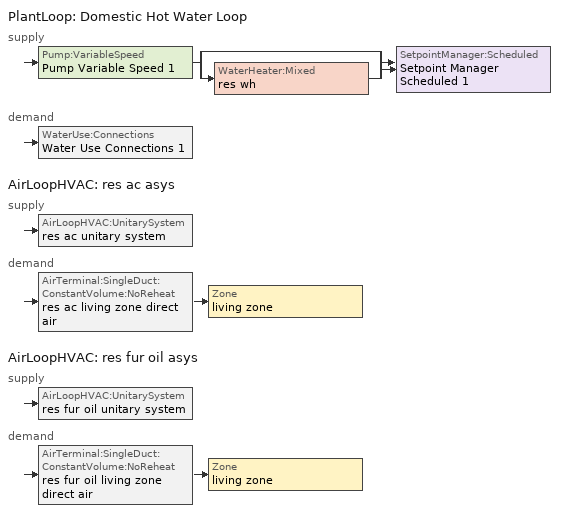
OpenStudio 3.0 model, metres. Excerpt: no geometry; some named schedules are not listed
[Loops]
PlantLoop 'Domestic Hot Water Loop'
 supply: Pump:VariableSpeed 'Pump Variable Speed 1' > split
  | bypass
  | WaterHeater:Mixed 'res wh'
  join > SetpointManager:Scheduled 'Setpoint Manager Scheduled 1'
 demand: WaterUse:Connections 'Water Use Connections 1'
AirLoopHVAC 'res ac asys'
 supply: AirLoopHVAC:UnitarySystem 'res ac unitary system'
 demand: AirTerminal:SingleDuct:ConstantVolume:NoReheat 'res ac living zone direct air' > Zone 'living zone'
AirLoopHVAC 'res fur oil asys'
 supply: AirLoopHVAC:UnitarySystem 'res fur oil unitary system'
 demand: AirTerminal:SingleDuct:ConstantVolume:NoReheat 'res fur oil living zone direct air' > Zone 'living zone'
[Sizing:Zone] Zone Cooling Design Supply Air Temperature Input Method=SupplyAirTemperature; Zone Cooling Design Supply Air Temperature {C}=14; Zone Cooling Design Supply Air Temperature Difference {deltaC}=11.11; Zone Heating Design Supply Air Temperature Input Method=SupplyAirTemperature; Zone Heating Design Supply Air Temperature {C}=40; Zone Heating Design Supply Air Temperature Difference {deltaC}=11.11; Zone Cooling Design Supply Air Humidity Ratio {kg-H2O/kg-air}=0.0085; Zone Heating Design Supply Air Humidity Ratio {kg-H2O/kg-air}=0.008; Cooling Design Air Flow Method=DesignDay; Heating Design Air Flow Method=DesignDay; Account for Dedicated Outdoor Air System=No; Dedicated Outdoor Air System Control Strategy=NeutralSupplyAir; Dedicated Outdoor Air Low Setpoint Temperature for Design {C}=autosize; Dedicated Outdoor Air High Setpoint Temperature for Design {C}=autosize
living zone; garage zone; unfinished attic zone; unfinished basement zone; res ds res fur oil asys ret air zone; res ds res ac asys ret air zone
[Zone equipment]
living zone: res ac living zone direct air, res fur oil living zone direct air
[PlantLoop]
Domestic Hot Water Loop: Glycol Concentration=0; Maximum Loop Flow Rate {m3/s}=0.01; Plant Loop Volume {m3}=0.003; Load Distribution Scheme=Optimal
[Sizing:Plant]
Domestic Hot Water Loop: Loop Type=Heating; Design Loop Exit Temperature {C}=52.6667; Loop Design Temperature Difference {deltaC}=5.55556; Sizing Option=NonCoincident; Zone Timesteps in Averaging Window=1; Coincident Sizing Factor Mode=None
[Pump:VariableSpeed]
Pump Variable Speed 1: Rated Flow Rate {m3/s}=0.01; Rated Pump Head {Pa}=1; Rated Power Consumption {W}=0; Motor Efficiency=1; Fraction of Motor Inefficiencies to Fluid Stream=0; Coefficient 1 of the Part Load Performance Curve=0; Coefficient 2 of the Part Load Performance Curve=1; Coefficient 3 of the Part Load Performance Curve=0; Coefficient 4 of the Part Load Performance Curve=0; Pump Control Type=Intermittent; Skin Loss Radiative Fraction=0.5; Design Power Sizing Method=PowerPerFlowPerPressure; Design Electric Power per Unit Flow Rate {W/(m3/s)}=348701.1; Design Shaft Power per Unit Flow Rate per Unit Head {W-s/m3-Pa}=1.28205; Design Minimum Flow Rate Fraction=0
[SetpointManager:Scheduled]
Setpoint Manager Scheduled 1: Control Variable=Temperature; Schedule=dhw temp
[WaterHeater:Mixed]
res wh: Tank Volume {m3}=0.224853; Setpoint Temperature Schedule=WH Setpoint Temp; Deadband Temperature Difference {deltaC}=2; Maximum Temperature Limit {C}=99; Heater Control Type=Cycle; Heater Maximum Capacity {W}=1318.82; Heater Minimum Capacity {W}=0; Heater Fuel Type=Electricity; Heater Thermal Efficiency=1; Off Cycle Parasitic Fuel Consumption Rate {W}=0; Off Cycle Parasitic Fuel Type=Electricity; Off Cycle Parasitic Heat Fraction to Tank=0; On Cycle Parasitic Fuel Consumption Rate {W}=0; On Cycle Parasitic Fuel Type=Electricity; On Cycle Parasitic Heat Fraction to Tank=0; Ambient Temperature Indicator=ThermalZone; Ambient Temperature Thermal Zone=unfinished basement zone; Off Cycle Loss Coefficient to Ambient Temperature {W/K}=1.16351; Off Cycle Loss Fraction to Thermal Zone=1; On Cycle Loss Coefficient to Ambient Temperature {W/K}=1.16351; On Cycle Loss Fraction to Thermal Zone=1; Use Side Effectiveness=1; Source Side Effectiveness=1; Use Side Design Flow Rate {m3/s}=autosize; Source Side Design Flow Rate {m3/s}=autosize; Indirect Water Heating Recovery Time {hr}=1.5; Source Side Flow Control Mode=IndirectHeatPrimarySetpoint
[WaterUse:Connections]
Water Use Connections 1: Water Use Equipment Name 1=res shower; Water Use Equipment Name 2=res sink; Water Use Equipment Name 3=res bath; Water Use Equipment Name 4=res shower dist=0.0; Water Use Equipment Name 5=res sink dist=0.0; Water Use Equipment Name 6=res bath dist=0.0; Water Use Equipment Name 7=res cw; Water Use Equipment Name 8=res dw
[WaterUse:Equipment:Definition]
Name | Peak Flow Rate {m3/s} | Target Temperature Schedule
res shower | 0.000144929 | res shower temperature schedule
res sink | 0.000103598 | res sink temperature schedule
res bath | 0.00024598 | res bath temperature schedule
res shower dist=0.0 | 0 | res shower temperature schedule
res sink dist=0.0 | 0 | res sink temperature schedule
res bath dist=0.0 | 0 | res bath temperature schedule
res cw | 0.00012336 | res cw temperature schedule
res dw | 5.36266e-05 | res dw temperature schedule
[OtherEquipment:Definition] Design Level Calculation Method=EquipmentLevel
Name | Design Level {W} | Fraction Latent | Fraction Radiant | Fraction Lost
res shower | 4167.95 | 0.487248 | 0 | 0
res sink | 1040.43 | 0.312381 | 0 | 0
res bath | 3629.08 | 0 | 0 | 0
res ds res fur oil asys SupSLkToLvEq; res ds res fur oil asys SupLatLkToLvEq; res ds res fur oil asys SupDCnToLvEq; res ds res fur oil asys SupDCnToAhEq; res ds res fur oil asys RetDCnToPlEq; res ds res fur oil asys RetDCnToAhEquip; res ds res fur oil asys SupSLkToAhEq; res ds res fur oil asys SupLatLkToAhEq; res ds res fur oil asys RetSLkEq; res ds res fur oil asys RetLatLkEq; res ds res ac asys SupSLkToLvEq; res ds res ac asys SupLatLkToLvEq; res ds res ac asys SupDCnToLvEq; res ds res ac asys SupDCnToAhEq; res ds res ac asys RetDCnToPlEq; res ds res ac asys RetDCnToAhEquip; res ds res ac asys SupSLkToAhEq; res ds res ac asys SupLatLkToAhEq; res ds res ac asys RetSLkEq; res ds res ac asys RetLatLkEq | 0
[Coil:Cooling:DX:SingleSpeed]
res ac cooling coil: Availability Schedule=Always On Discrete; Rated Total Cooling Capacity {W}=9868.26; Rated Sensible Heat Ratio=0.740403; Rated COP {W/W}=3.06784; Rated Air Flow Rate {m3/s}=0.511305; Rated Evaporator Fan Power Per Volume Flow Rate {W/(m3/s)}=773.391; Total Cooling Capacity Function of Temperature Curve=Cool-Cap-fT1; Total Cooling Capacity Function of Flow Fraction Curve=Cool-Cap-fFF1; Energy Input Ratio Function of Temperature Curve=Cool-EIR-fT1; Energy Input Ratio Function of Flow Fraction Curve=Cool-EIR-fFF1; Part Load Fraction Correlation Curve=Cool-PLF-fPLR1; Nominal Time for Condensate Removal to Begin {s}=1000; Ratio of Initial Moisture Evaporation Rate and Steady State Latent Capacity=1.5; Maximum Cycling Rate {cycles/hr}=3; Latent Capacity Time Constant {s}=45; Condenser Type=AirCooled; Evaporative Condenser Effectiveness=0; Evaporative Condenser Air Flow Rate {m3/s}=Autosize; Evaporative Condenser Pump Rated Power Consumption {W}=Autosize; Crankcase Heater Capacity {W}=0; Maximum Outdoor Dry-Bulb Temperature for Crankcase Heater Operation {C}=12.7778; Basin Heater Capacity {W/K}=0; Basin Heater Setpoint Temperature {C}=10
[Fan:OnOff] Availability Schedule=Always On Discrete; Fan Total Efficiency=0.75; Pressure Rise {Pa}=794.58; Maximum Flow Rate {m3/s}=0.795856; Motor Efficiency=1; Motor In Airstream Fraction=1
Name | Fan Power Ratio Function of Speed Ratio Curve | Fan Efficiency Ratio Function of Speed Ratio Curve
res ac clg supply fan | Fan On Off Power Curve | Fan On Off Efficiency Curve
res fur oil htg supply fan | Fan On Off Power Curve 1 | Fan On Off Efficiency Curve 1
[AirLoopHVAC:UnitarySystem] Control Type=Load; Controlling Zone or Thermostat Location=living zone; Dehumidification Control Type=None; Availability Schedule=Always On Discrete; Fan Placement=BlowThrough; Supply Air Fan Operating Mode Schedule=Always Off Discrete; DX Heating Coil Sizing Ratio=1; Use DOAS DX Cooling Coil=No; DOAS DX Cooling Coil Leaving Minimum Air Temperature {C}=2; Latent Load Control=SensibleOnlyLoadControl; Supply Air Flow Rate Method During Cooling Operation=SupplyAirFlowRate; Supply Air Flow Rate Method During Heating Operation=SupplyAirFlowRate; Supply Air Flow Rate When No Cooling or Heating is Required {m3/s}=0; Maximum Supply Air Temperature {C}=48.8889; Maximum Outdoor Dry-Bulb Temperature for Supplemental Heater Operation {C}=21; Maximum Cycling Rate {cycles/hr}=2.5; Heat Pump Time Constant {s}=60; Fraction of On-Cycle Power Use=0.01; Heat Pump Fan Delay Time {s}=60; Ancilliary On-Cycle Electric Power {W}=0; Ancilliary Off-Cycle Electric Power {W}=0
Name | Supply Fan | Cooling Coil | Supply Air Flow Rate During Cooling Operation {m3/s} | Supply Air Flow Rate During Heating Operation {m3/s} | Heating Coil
res ac unitary system | res ac clg supply fan | res ac cooling coil | 0.660816 | 0
res fur oil unitary system | res fur oil htg supply fan |  | 0 | 0.795852 | res fur oil heating coil
[AirLoopHVAC] Availability Schedule=Always On Discrete; Design Supply Air Flow Rate {m3/s}=0.795852
res ac asys; res fur oil asys
[Sizing:System] Type of Load to Size On=Sensible; Design Outdoor Air Flow Rate {m3/s}=Autosize; Central Heating Maximum System Air Flow Ratio=0.3; Preheat Design Temperature {C}=7; Preheat Design Humidity Ratio {kg-H2O/kg-Air}=0.008; Precool Design Temperature {C}=12.8; Precool Design Humidity Ratio {kg-H2O/kg-Air}=0.008; Central Cooling Design Supply Air Temperature {C}=12.8; Central Heating Design Supply Air Temperature {C}=16.7; Sizing Option=NonCoincident; 100% Outdoor Air in Cooling=Yes; 100% Outdoor Air in Heating=Yes; Central Cooling Design Supply Air Humidity Ratio {kg-H2O/kg-Air}=0.0085; Central Heating Design Supply Air Humidity Ratio {kg-H2O/kg-Air}=0.008; Cooling Design Air Flow Method=DesignDay; Cooling Design Air Flow Rate {m3/s}=0; Heating Design Air Flow Method=DesignDay; Heating Design Air Flow Rate {m3/s}=0; System Outdoor Air Method=ZoneSum; Zone Maximum Outdoor Air Fraction=1; Cooling Supply Air Flow Rate Per Floor Area {m3/s-m2}=0.00996765; Cooling Fraction of Autosized Cooling Supply Air Flow Rate=1; Cooling Supply Air Flow Rate Per Unit Cooling Capacity {m3/s-W}=3.94755e-05; Heating Supply Air Flow Rate Per Floor Area {m3/s-m2}=0.00996765; Heating Fraction of Autosized Heating Supply Air Flow Rate=1; Heating Fraction of Autosized Cooling Supply Air Flow Rate=1; Heating Supply Air Flow Rate Per Unit Heating Capacity {m3/s-W}=3.15882e-05; Cooling Design Capacity Method=CoolingDesignCapacity; Cooling Design Capacity {W}=autosize; Cooling Design Capacity Per Floor Area {W/m2}=234.7; Fraction of Autosized Cooling Design Capacity=1; Heating Design Capacity Method=HeatingDesignCapacity; Heating Design Capacity {W}=autosize; Heating Design Capacity Per Floor Area {W/m2}=157; Fraction of Autosized Heating Design Capacity=1; Central Cooling Capacity Control Method=OnOff
res ac asys; res fur oil asys
[AirTerminal:SingleDuct:ConstantVolume:NoReheat] Availability Schedule=Always On Discrete; Maximum Air Flow Rate {m3/s}=0.795852
res ac living zone direct air; res fur oil living zone direct air
[Coil:Heating:Gas]
res fur oil heating coil: Availability Schedule=Always On Discrete; Gas Burner Efficiency=0.8; Nominal Capacity {W}=27173.5; Parasitic Electric Load {W}=220; Parasitic Gas Load {W}=0; Fuel Type=FuelOilNo1
[ElectricEquipment:Definition] Design Level Calculation Method=EquipmentLevel
Name | Design Level {W} | Fraction Latent | Fraction Radiant | Fraction Lost
res cw | 4955.45 | 0 | 0.48 | 0.2
res dw | 7031.96 | 0.15 | 0.36 | 0.25
res infil_1 house fan; res infil_1 range fan; res infil_1 bath fan | 0 | 0 | 0 | 1
[EnergyManagementSystem:Sensor]
Name | Output Variable or Output Meter Index Key | Output Variable or Output Meter
res_ceil_fan_sched_val_sensor | res ceil fan schedule | Schedule Value
res_ceil_fan_tin_sensor; res_af_1_tin_s | living zone | Zone Mean Air Temperature
res_nv_pb_s |  | Site Outdoor Air Barometric Pressure
res_af_vw_s |  | Site Wind Speed
res_nv_wt_s |  | Site Outdoor Air Humidity Ratio
res_af_1_tt_s | living zone | Zone Outdoor Air Drybulb Temperature
res_nv_1_nva_s | res nv_1 avail schedule | Schedule Value
res_nv_1_sp_s | res nv_1 temp schedule | Schedule Value
res_ds_res_fur_oil_asys_fan_rtf_s | res fur oil htg supply fan | Fan Runtime Fraction
res_ds_res_ac_asys_fan_rtf_s | res ac clg supply fan | Fan Runtime Fraction
res_ds_res_fur_oil_asys_win_s; res_ds_res_ac_asys_win_s | living zone | Zone Mean Air Humidity Ratio
res_ds_res_fur_oil_asys_ah_mfr_s | Node 26 | System Node Mass Flow Rate
res_ds_res_fur_oil_asys_ah_vfr_s | Node 26 | System Node Current Density Volume Flow Rate
res_ds_res_fur_oil_asys_ah_tt_s | Node 26 | System Node Temperature
res_ds_res_fur_oil_asys_ra_t_s | Node 29 | System Node Temperature
res_ds_res_fur_oil_asys_ah_wt_s | Node 26 | System Node Humidity Ratio
res_ds_res_fur_oil_asys_ra_w_s | Node 29 | System Node Humidity Ratio
res_ds_res_fur_oil_asys_ah_t_s; res_ds_res_ac_asys_ah_t_s | unfinished basement zone | Zone Air Temperature
res_ds_res_fur_oil_asys_ah_w_s; res_ds_res_ac_asys_ah_w_s | unfinished basement zone | Zone Mean Air Humidity Ratio
res_ds_res_ac_asys_ah_mfr_s | Node 19 | System Node Mass Flow Rate
res_ds_res_ac_asys_ah_vfr_s | Node 19 | System Node Current Density Volume Flow Rate
res_ds_res_ac_asys_ah_tt_s | Node 19 | System Node Temperature
res_ds_res_ac_asys_ra_t_s | Node 22 | System Node Temperature
res_ds_res_ac_asys_ah_wt_s | Node 19 | System Node Humidity Ratio
res_ds_res_ac_asys_ra_w_s | Node 22 | System Node Humidity Ratio
res_infil_1_range_sch_s | res mv_1 range exhaust schedule | Schedule Value
res_infil_1_bath_sch_s | res mv_1 bath exhaust schedule | Schedule Value
res_infil_1_dryer_sch_s | res mv_1 dryer exhaust schedule | Schedule Value
res_infil_1_wh_sch_s | Always On Discrete | Schedule Value
res_ac_cooling_coil_cond_inlet_db_sen | Environment | Site Outdoor Air Drybulb Temperature
res_ac_cooling_coil_inlet_wb_sen | res ac unitary system Fan - Cooling Coil Node | System Node Wetbulb Temperature
res_ac_cooling_coil_air_flow_sen | res ac unitary system Fan - Cooling Coil Node | System Node Standard Density Volume Flow Rate
res_ac_cooling_coil_output_rate_sen | res ac cooling coil | Cooling Coil Total Cooling Rate
res_ac_cooling_coil_input_power_sen | res ac cooling coil | Cooling Coil Electric Power
res_ac_cooling_coil_plr_sen | res ac unitary system | Unitary System Compressor Part Load Ratio
living_room_temperature | living zone | Zone Air Temperature
living_room_int_conv_heat_gain | living zone | Zone Air Heat Balance Internal Convective Heat Gain Rate
living_room_surf_conv_rate | living zone | Zone Air Heat Balance Surface Convection Rate
living_room_interzone_air_transfer_rate | living zone | Zone Air Heat Balance Interzone Air Transfer Rate
living_room_outdoor_air_transfer_rate | living zone | Zone Air Heat Balance Outdoor Air Transfer Rate
living_room_system_air_transfer_rate | living zone | Zone Air Heat Balance System Air Transfer Rate
living_room_system_conv_heat_gain_rate | living zone | Zone Air Heat Balance System Convective Heat Gain Rate
living_room_air_energy_storage_rate | living zone | Zone Air Heat Balance Air Energy Storage Rate
[EnergyManagementSystem:Actuator]
Name | Actuated Component | Actuated Component Type | Actuated Component Control Type
res_ceil_fan_sched_override | res ceil fan master | Schedule:Constant | Schedule Value
res_nv_1_flow_act | res nv_1 flow | Zone Infiltration | Air Exchange Flow Rate
res_ds_res_fur_oil_asys_SupSLkToLvEq_act | res ds res fur oil asys SupSLkToLvEq | OtherEquipment | Power Level
res_ds_res_fur_oil_asys_SupLatLkToLvEq_act | res ds res fur oil asys SupLatLkToLvEq | OtherEquipment | Power Level
res_ds_res_fur_oil_asys_SupDCnToLvEq_act | res ds res fur oil asys SupDCnToLvEq | OtherEquipment | Power Level
res_ds_res_fur_oil_asys_SupDCnToAhEq_act | res ds res fur oil asys SupDCnToAhEq | OtherEquipment | Power Level
res_ds_res_fur_oil_asys_RetDCnToPlEq_act | res ds res fur oil asys RetDCnToPlEq | OtherEquipment | Power Level
res_ds_res_fur_oil_asys_RetDCnToAhEquip_act | res ds res fur oil asys RetDCnToAhEquip | OtherEquipment | Power Level
res_ds_res_fur_oil_asys_SupSLkToAhEq_act | res ds res fur oil asys SupSLkToAhEq | OtherEquipment | Power Level
res_ds_res_fur_oil_asys_SupLatLkToAhEq_act | res ds res fur oil asys SupLatLkToAhEq | OtherEquipment | Power Level
res_ds_res_fur_oil_asys_RetSLkEq_act | res ds res fur oil asys RetSLkEq | OtherEquipment | Power Level
res_ds_res_fur_oil_asys_RetLatLkEq_act | res ds res fur oil asys RetLatLkEq | OtherEquipment | Power Level
res_ds_res_fur_oil_asys_AhToLivMix_act | res ds res fur oil asys AhToLivMix | ZoneMixing | Air Exchange Flow Rate
res_ds_res_fur_oil_asys_LivToAhMix_act | res ds res fur oil asys LivToAhMix | ZoneMixing | Air Exchange Flow Rate
res_ds_res_ac_asys_SupSLkToLvEq_act | res ds res ac asys SupSLkToLvEq | OtherEquipment | Power Level
res_ds_res_ac_asys_SupLatLkToLvEq_act | res ds res ac asys SupLatLkToLvEq | OtherEquipment | Power Level
res_ds_res_ac_asys_SupDCnToLvEq_act | res ds res ac asys SupDCnToLvEq | OtherEquipment | Power Level
res_ds_res_ac_asys_SupDCnToAhEq_act | res ds res ac asys SupDCnToAhEq | OtherEquipment | Power Level
res_ds_res_ac_asys_RetDCnToPlEq_act | res ds res ac asys RetDCnToPlEq | OtherEquipment | Power Level
res_ds_res_ac_asys_RetDCnToAhEquip_act | res ds res ac asys RetDCnToAhEquip | OtherEquipment | Power Level
res_ds_res_ac_asys_SupSLkToAhEq_act | res ds res ac asys SupSLkToAhEq | OtherEquipment | Power Level
res_ds_res_ac_asys_SupLatLkToAhEq_act | res ds res ac asys SupLatLkToAhEq | OtherEquipment | Power Level
res_ds_res_ac_asys_RetSLkEq_act | res ds res ac asys RetSLkEq | OtherEquipment | Power Level
res_ds_res_ac_asys_RetLatLkEq_act | res ds res ac asys RetLatLkEq | OtherEquipment | Power Level
res_ds_res_ac_asys_AhToLivMix_act | res ds res ac asys AhToLivMix | ZoneMixing | Air Exchange Flow Rate
res_ds_res_ac_asys_LivToAhMix_act | res ds res ac asys LivToAhMix | ZoneMixing | Air Exchange Flow Rate
res_infil_1_house_fan_act | res infil_1 house fan | ElectricEquipment | Electric Power Level
res_infil_1_range_fan_act | res infil_1 range fan | ElectricEquipment | Electric Power Level
res_infil_1_bath_fan_act | res infil_1 bath fan | ElectricEquipment | Electric Power Level
res_infil_1_flow_act | res infil_1 flow | Zone Infiltration | Air Exchange Flow Rate
[EnergyManagementSystem:Program]
res_ceil_fan_schedule_program: If res_ceil_fan_sched_val_sensor == 0; Set res_ceil_fan_sched_override = 0; ElseIf res_ceil_fan_tin_sensor < 20.5; Set res_ceil_fan_sched_override = 0; Else; Set res_ceil_fan_sched_override = 1; EndIf
res_nv_1_program: Set Tdiff = res_af_1_tin_s-res_af_1_tt_s; Set dT = (@Abs Tdiff); Set pt = (@RhFnTdbWPb res_af_1_tt_s res_nv_wt_s res_nv_pb_s); Set NVA = 16818.263852175118; Set Cs = 0.00017926040778923255; Set Cw = 8.70903777141566e-05; Set MNV = 5.663369318400016; Set MHR = 0.0115; Set MRH = 0.7; Set temp1 = (res_nv_1_nva_s*NVA); Set SGNV = temp1*((((Cs*dT)+(Cw*(res_af_vw_s^2)))^0.5)/1000); If (res_nv_wt_s<MHR) && (pt<MRH) && (res_af_1_tin_s>res_nv_1_sp_s); Set temp2 = (res_af_1_tin_s-res_nv_1_sp_s); Set NVadj1 = temp2/(res_af_1_tin_s-res_af_1_tt_s); Set NVadj2 = (@Min NVadj1 1); Set NVadj3 = (@Max NVadj2 0); Set NVadj = SGNV*NVadj3; Set res_nv_1_flow_act = (@Min NVadj MNV); Else; Set res_nv_1_flow_act = 0; EndIf
res_ds_res_fur_oil_asys_program: Set res_ds_res_fur_oil_asys_AhMfr = res_ds_res_fur_oil_asys_ah_mfr_s; Set res_ds_res_fur_oil_asys_FanRtf = res_ds_res_fur_oil_asys_fan_rtf_s; Set res_ds_res_fur_oil_asys_AhVfr = res_ds_res_fur_oil_asys_ah_vfr_s; Set res_ds_res_fur_oil_asys_AhTt = res_ds_res_fur_oil_asys_ah_tt_s; Set res_ds_res_fur_oil_asys_AhWt = res_ds_res_fur_oil_asys_ah_wt_s; Set res_ds_res_fur_oil_asys_RaT = res_ds_res_fur_oil_asys_ra_t_s; Set res_ds_res_fur_oil_asys_RaW = res_ds_res_fur_oil_asys_ra_w_s; Set res_ds_res_fur_oil_asys_AhT = res_ds_res_fur_oil_asys_ah_t_s; Set res_ds_res_fur_oil_asys_AhW = res_ds_res_fur_oil_asys_ah_w_s; Run res_ds_res_fur_oil_asys_lk_subrout; Set res_ds_res_fur_oil_asys_SupSLkToLvEq_act = res_ds_res_fur_oil_asys_SupSLkToLv; Set res_ds_res_fur_oil_asys_SupLatLkToLvEq_act = res_ds_res_fur_oil_asys_SupLatLkToLv; Set res_ds_res_fur_oil_asys_SupDCnToLvEq_act = res_ds_res_fur_oil_asys_SupDCnToLv; Set res_ds_res_fur_oil_asys_SupDCnToAhEq_act = res_ds_res_fur_oil_asys_SupDCnToAh; Set res_ds_res_fur_oil_asys_SupSLkToAhEq_act = res_ds_res_fur_oil_asys_SupSLkToAh; Set res_ds_res_fur_oil_asys_SupLatLkToAhEq_act = res_ds_res_fur_oil_asys_SupLatLkToAh; Set res_ds_res_fur_oil_asys_RetSLkEq_act = res_ds_res_fur_oil_asys_RetSLk; Set res_ds_res_fur_oil_asys_RetLatLkEq_act = res_ds_res_fur_oil_asys_RetLatLk; Set res_ds_res_fur_oil_asys_RetDCnToPlEq_act = res_ds_res_fur_oil_asys_RetDCnToPl; Set res_ds_res_fur_oil_asys_RetDCnToAhEquip_act = res_ds_res_fur_oil_asys_RetDCnToAh; Set res_ds_res_fur_oil_asys_AhToLivMix_act = res_ds_res_fur_oil_asys_AhToLiv; Set res_ds_res_fur_oil_asys_LivToAhMix_act = res_ds_res_fur_oil_asys_LivToAh
res_ds_res_ac_asys_program: Set res_ds_res_ac_asys_AhMfr = res_ds_res_ac_asys_ah_mfr_s; Set res_ds_res_ac_asys_FanRtf = res_ds_res_ac_asys_fan_rtf_s; Set res_ds_res_ac_asys_AhVfr = res_ds_res_ac_asys_ah_vfr_s; Set res_ds_res_ac_asys_AhTt = res_ds_res_ac_asys_ah_tt_s; Set res_ds_res_ac_asys_AhWt = res_ds_res_ac_asys_ah_wt_s; Set res_ds_res_ac_asys_RaT = res_ds_res_ac_asys_ra_t_s; Set res_ds_res_ac_asys_RaW = res_ds_res_ac_asys_ra_w_s; Set res_ds_res_ac_asys_AhT = res_ds_res_ac_asys_ah_t_s; Set res_ds_res_ac_asys_AhW = res_ds_res_ac_asys_ah_w_s; Run res_ds_res_ac_asys_lk_subrout; Set res_ds_res_ac_asys_SupSLkToLvEq_act = res_ds_res_ac_asys_SupSLkToLv; Set res_ds_res_ac_asys_SupLatLkToLvEq_act = res_ds_res_ac_asys_SupLatLkToLv; Set res_ds_res_ac_asys_SupDCnToLvEq_act = res_ds_res_ac_asys_SupDCnToLv; Set res_ds_res_ac_asys_SupDCnToAhEq_act = res_ds_res_ac_asys_SupDCnToAh; Set res_ds_res_ac_asys_SupSLkToAhEq_act = res_ds_res_ac_asys_SupSLkToAh; Set res_ds_res_ac_asys_SupLatLkToAhEq_act = res_ds_res_ac_asys_SupLatLkToAh; Set res_ds_res_ac_asys_RetSLkEq_act = res_ds_res_ac_asys_RetSLk; Set res_ds_res_ac_asys_RetLatLkEq_act = res_ds_res_ac_asys_RetLatLk; Set res_ds_res_ac_asys_RetDCnToPlEq_act = res_ds_res_ac_asys_RetDCnToPl; Set res_ds_res_ac_asys_RetDCnToAhEquip_act = res_ds_res_ac_asys_RetDCnToAh; Set res_ds_res_ac_asys_AhToLivMix_act = res_ds_res_ac_asys_AhToLiv; Set res_ds_res_ac_asys_LivToAhMix_act = res_ds_res_ac_asys_LivToAh
res_infil_1_program: Set p_m = 0.14; Set p_s = 0.22; Set s_m = 270; Set s_s = 370; Set z_m = 9.99744; Set z_s = 4.8768; Set f_t = (((s_m/z_m)^p_m)*((z_s/s_s)^p_s)); Set Tdiff = res_af_1_tin_s-res_af_1_tt_s; Set dT = @Abs Tdiff; Set c = 0.0811; Set Cs = 0.1053; Set Cw = 0.1467; Set n = 0.67; Set sft = (f_t*0.7000000000000001); Set temp1 = ((c*Cw)*((sft*res_af_vw_s)^(2*n)))^2; Set Qn = (((c*Cs*(dT^n))^2)+temp1)^0.5; Set Tdiff = res_af_1_tin_s-res_af_1_tt_s; Set dT = @Abs Tdiff; Set QWHV = res_infil_1_wh_sch_s*0.0; Set Qrange = res_infil_1_range_sch_s*0.0472; Set Qdryer = res_infil_1_dryer_sch_s*0.0472; Set Qbath = res_infil_1_bath_sch_s*0.0708; Set QhpwhOut = 0; Set QhpwhIn = 0; Set QductsOut = 0; Set QductsIn = 0; Set QductsOut = QductsOut+res_ds_res_fur_oil_asys_lk_ret_fan_equiv; Set QductsIn = QductsIn+res_ds_res_fur_oil_asys_lk_sup_fan_equiv; Set QductsOut = QductsOut+res_ds_res_ac_asys_lk_ret_fan_equiv; Set QductsIn = QductsIn+res_ds_res_ac_asys_lk_sup_fan_equiv; Set Qout = Qrange+Qbath+Qdryer+QhpwhOut+QductsOut; Set Qin = QWHV+QhpwhIn+QductsIn; Set Qu = @Abs (Qout- Qin); Set Qb = (@Min Qout Qin); Set faneff_wh = 1; Set res_infil_1_house_fan_act = (QWHV*300)/faneff_wh*0; Set faneff_sp = 0.4719474432000001; Set res_infil_1_range_fan_act = (Qrange*300)/faneff_sp; Set res_infil_1_bath_fan_act = (Qbath*300)/faneff_sp; Set Q_acctd_for_elsewhere = QhpwhOut+QhpwhIn+QductsOut+QductsIn; Set res_infil_1_flow_act = (((Qu^2)+(Qn^2))^0.5)-Q_acctd_for_elsewhere; Set res_infil_1_flow_act = (@Max res_infil_1_flow_act 0)
capacity_and_cop_calculator_program: SET current_capacity = (@CurveValue Cool_Cap_fT1_lookup res_ac_cooling_coil_inlet_wb_sen res_ac_cooling_coil_cond_inlet_db_sen) * (@CurveValue Cool_Cap_fFF1_lookup (0.66081596453905/0.511304697211477)) * 9868.25900268946; SET actual_output = res_ac_cooling_coil_output_rate_sen; SET potential_input = (@CurveValue Cool_Cap_fT1_lookup res_ac_cooling_coil_inlet_wb_sen res_ac_cooling_coil_cond_inlet_db_sen) * (@CurveValue Cool_Cap_fFF1_lookup (0.66081596453905/0.511304697211477)) * 9868.25900268946 / (3.06784237132252/((@CurveValue Cool_EIR_fT1_lookup res_ac_cooling_coil_inlet_wb_sen res_ac_cooling_coil_cond_inlet_db_sen) * (@CurveValue Cool_EIR_fFF1_lookup (0.66081596453905/0.511304697211477)))); SET actual_input = res_ac_cooling_coil_input_power_sen; IF actual_output > 0; SET current_cop = actual_output / actual_input; ELSE; SET current_cop = 0; ENDIF; SET potential_cop = current_capacity / potential_input
average_temp_and_heat_balance_program: SET avg_temp = living_room_temperature; SET avg_int_conv_heat_gain = living_room_int_conv_heat_gain; SET avg_surf_conv_rate = living_room_surf_conv_rate; SET avg_interzone_air_transfer_rate = living_room_interzone_air_transfer_rate; SET avg_outdoor_air_transfer_rate = living_room_outdoor_air_transfer_rate; SET avg_system_air_transfer_rate = living_room_system_air_transfer_rate; SET avg_system_conv_heat_gain_rate = living_room_system_conv_heat_gain_rate; SET avg_air_energy_storage_rate = living_room_air_energy_storage_rate
[EnergyManagementSystem:ProgramCallingManager]
res ceil fan program calling manager: BeginTimestepBeforePredictor; res_ceil_fan_schedule_program
res af_1 program calling manager: BeginTimestepBeforePredictor; res_infil_1_program; res_nv_1_program
res ds res fur oil asys program calling manager: EndOfSystemTimestepAfterHVACReporting; res_ds_res_fur_oil_asys_program
res ds res ac asys program calling manager: EndOfSystemTimestepAfterHVACReporting; res_ds_res_ac_asys_program
capacity_and_cop_calculator_program_calling_manager: EndOfZoneTimestepBeforeZoneReporting; capacity_and_cop_calculator_program
average_temp_and_heat_balance_program_calling_manager: EndOfZoneTimestepBeforeZoneReporting; average_temp_and_heat_balance_program
[AirLoopHVAC:ReturnPlenum]
Name | ThermalZone
res fur oil asys return plenum | res ds res fur oil asys ret air zone
res ac asys return plenum | res ds res ac asys ret air zone
[EnergyManagementSystem:Subroutine]
res_ds_res_fur_oil_asys_lk_subrout: Set f_sup = 0.13696303696303697; Set f_ret = 0.10009990009990012; Set f_OA = 0.0; Set oafrate = f_OA * res_ds_res_fur_oil_asys_AhVfr; Set suplkfrate = f_sup * res_ds_res_fur_oil_asys_AhVfr; Set retlkfrate = f_ret * res_ds_res_fur_oil_asys_AhVfr; Set res_ds_res_fur_oil_asys_AhToLiv = (@Abs (suplkfrate-retlkfrate-oafrate)); Set res_ds_res_fur_oil_asys_LivToAh = 0; Set res_ds_res_fur_oil_asys_lk_sup_fan_equiv = 0; Set res_ds_res_fur_oil_asys_lk_ret_fan_equiv = oafrate; If res_ds_res_fur_oil_asys_AhMfr>0; Set h_SA=(@HFnTdbW res_ds_res_fur_oil_asys_AhTt res_ds_res_fur_oil_asys_AhWt); Set h_AHZ=(@HFnTdbW res_ds_res_fur_oil_asys_AhT res_ds_res_fur_oil_asys_AhW); Set h_RA=(@HFnTdbW res_ds_res_fur_oil_asys_RaT res_ds_res_fur_oil_asys_RaW); Set h_fg=(@HfgAirFnWTdb res_ds_res_fur_oil_asys_AhWt res_ds_res_fur_oil_asys_AhTt); Set SALkQtot=f_sup*res_ds_res_fur_oil_asys_AhMfr*(h_RA-h_SA); Set temp1=h_fg*(res_ds_res_fur_oil_asys_RaW-res_ds_res_fur_oil_asys_AhWt); Set res_ds_res_fur_oil_asys_SupLatLkToLv = f_sup*res_ds_res_fur_oil_asys_AhMfr*temp1; Set res_ds_res_fur_oil_asys_SupSLkToLv = SALkQtot-res_ds_res_fur_oil_asys_SupLatLkToLv; Set eTm=(res_ds_res_fur_oil_asys_FanRtf/(res_ds_res_fur_oil_asys_AhMfr*1006.0))*181.522; Set eTm=0-eTm; Set temp4=res_ds_res_fur_oil_asys_AhT; Set tsup=temp4+((res_ds_res_fur_oil_asys_AhTt-res_ds_res_fur_oil_asys_AhT)*(@Exp eTm)); Set temp5=tsup-res_ds_res_fur_oil_asys_AhTt; Set res_ds_res_fur_oil_asys_SupDCnToLv = res_ds_res_fur_oil_asys_AhMfr*1006.0*temp5; Set res_ds_res_fur_oil_asys_SupDCnToAh = 0-res_ds_res_fur_oil_asys_SupDCnToLv; Set eTm=(res_ds_res_fur_oil_asys_FanRtf/(res_ds_res_fur_oil_asys_AhMfr*1006.0))*167.559; Set eTm=0-eTm; Set temp6=res_ds_res_fur_oil_asys_AhT; Set tret=temp6+((res_ds_res_fur_oil_asys_RaT-res_ds_res_fur_oil_asys_AhT)*(@Exp eTm)); Set temp7=tret-res_ds_res_fur_oil_asys_RaT; Set res_ds_res_fur_oil_asys_RetDCnToPl=res_ds_res_fur_oil_asys_AhMfr*1006.0*temp7; Set res_ds_res_fur_oil_asys_RetDCnToAh=0-res_ds_res_fur_oil_asys_RetDCnToPl; Set res_ds_res_fur_oil_asys_RetLatLk=0; Set temp2=(res_ds_res_fur_oil_asys_AhT-res_ds_res_fur_oil_asys_RaT); Set res_ds_res_fur_oil_asys_RetSLk=f_ret*res_ds_res_fur_oil_asys_AhMfr*1006.0*temp2; Set QtLkToAHZn=f_sup*res_ds_res_fur_oil_asys_AhMfr*(h_SA-h_AHZ); Set temp3=(res_ds_res_fur_oil_asys_AhWt-res_ds_res_fur_oil_asys_AhW); Set res_ds_res_fur_oil_asys_SupLatLkToAh=f_sup*res_ds_res_fur_oil_asys_AhMfr*h_fg; Set res_ds_res_fur_oil_asys_SupLatLkToAh=res_ds_res_fur_oil_asys_SupLatLkToAh*temp3; Set res_ds_res_fur_oil_asys_SupSLkToAh=QtLkToAHZn-res_ds_res_fur_oil_asys_SupLatLkToAh; Else; Set res_ds_res_fur_oil_asys_SupLatLkToLv=0; Set res_ds_res_fur_oil_asys_SupSLkToLv=0; Set res_ds_res_fur_oil_asys_SupDCnToLv=0; Set res_ds_res_fur_oil_asys_SupDCnToAh=0; Set res_ds_res_fur_oil_asys_RetDCnToPl=0; Set res_ds_res_fur_oil_asys_RetDCnToAh=0; Set res_ds_res_fur_oil_asys_RetLatLk=0; Set res_ds_res_fur_oil_asys_RetSLk=0; Set res_ds_res_fur_oil_asys_SupLatLkToAh=0; Set res_ds_res_fur_oil_asys_SupSLkToAh=0; EndIf
res_ds_res_ac_asys_lk_subrout: Set f_sup = 0.13696303696303697; Set f_ret = 0.10009990009990012; Set f_OA = 0.0; Set oafrate = f_OA * res_ds_res_ac_asys_AhVfr; Set suplkfrate = f_sup * res_ds_res_ac_asys_AhVfr; Set retlkfrate = f_ret * res_ds_res_ac_asys_AhVfr; Set res_ds_res_ac_asys_AhToLiv = (@Abs (suplkfrate-retlkfrate-oafrate)); Set res_ds_res_ac_asys_LivToAh = 0; Set res_ds_res_ac_asys_lk_sup_fan_equiv = 0; Set res_ds_res_ac_asys_lk_ret_fan_equiv = oafrate; If res_ds_res_ac_asys_AhMfr>0; Set h_SA=(@HFnTdbW res_ds_res_ac_asys_AhTt res_ds_res_ac_asys_AhWt); Set h_AHZ=(@HFnTdbW res_ds_res_ac_asys_AhT res_ds_res_ac_asys_AhW); Set h_RA=(@HFnTdbW res_ds_res_ac_asys_RaT res_ds_res_ac_asys_RaW); Set h_fg=(@HfgAirFnWTdb res_ds_res_ac_asys_AhWt res_ds_res_ac_asys_AhTt); Set SALkQtot=f_sup*res_ds_res_ac_asys_AhMfr*(h_RA-h_SA); Set temp1=h_fg*(res_ds_res_ac_asys_RaW-res_ds_res_ac_asys_AhWt); Set res_ds_res_ac_asys_SupLatLkToLv = f_sup*res_ds_res_ac_asys_AhMfr*temp1; Set res_ds_res_ac_asys_SupSLkToLv = SALkQtot-res_ds_res_ac_asys_SupLatLkToLv; Set eTm=(res_ds_res_ac_asys_FanRtf/(res_ds_res_ac_asys_AhMfr*1006.0))*181.522; Set eTm=0-eTm; Set temp4=res_ds_res_ac_asys_AhT; Set tsup=temp4+((res_ds_res_ac_asys_AhTt-res_ds_res_ac_asys_AhT)*(@Exp eTm)); Set temp5=tsup-res_ds_res_ac_asys_AhTt; Set res_ds_res_ac_asys_SupDCnToLv = res_ds_res_ac_asys_AhMfr*1006.0*temp5; Set res_ds_res_ac_asys_SupDCnToAh = 0-res_ds_res_ac_asys_SupDCnToLv; Set eTm=(res_ds_res_ac_asys_FanRtf/(res_ds_res_ac_asys_AhMfr*1006.0))*167.559; Set eTm=0-eTm; Set temp6=res_ds_res_ac_asys_AhT; Set tret=temp6+((res_ds_res_ac_asys_RaT-res_ds_res_ac_asys_AhT)*(@Exp eTm)); Set temp7=tret-res_ds_res_ac_asys_RaT; Set res_ds_res_ac_asys_RetDCnToPl=res_ds_res_ac_asys_AhMfr*1006.0*temp7; Set res_ds_res_ac_asys_RetDCnToAh=0-res_ds_res_ac_asys_RetDCnToPl; Set res_ds_res_ac_asys_RetLatLk=0; Set temp2=(res_ds_res_ac_asys_AhT-res_ds_res_ac_asys_RaT); Set res_ds_res_ac_asys_RetSLk=f_ret*res_ds_res_ac_asys_AhMfr*1006.0*temp2; Set QtLkToAHZn=f_sup*res_ds_res_ac_asys_AhMfr*(h_SA-h_AHZ); Set temp3=(res_ds_res_ac_asys_AhWt-res_ds_res_ac_asys_AhW); Set res_ds_res_ac_asys_SupLatLkToAh=f_sup*res_ds_res_ac_asys_AhMfr*h_fg; Set res_ds_res_ac_asys_SupLatLkToAh=res_ds_res_ac_asys_SupLatLkToAh*temp3; Set res_ds_res_ac_asys_SupSLkToAh=QtLkToAHZn-res_ds_res_ac_asys_SupLatLkToAh; Else; Set res_ds_res_ac_asys_SupLatLkToLv=0; Set res_ds_res_ac_asys_SupSLkToLv=0; Set res_ds_res_ac_asys_SupDCnToLv=0; Set res_ds_res_ac_asys_SupDCnToAh=0; Set res_ds_res_ac_asys_RetDCnToPl=0; Set res_ds_res_ac_asys_RetDCnToAh=0; Set res_ds_res_ac_asys_RetLatLk=0; Set res_ds_res_ac_asys_RetSLk=0; Set res_ds_res_ac_asys_SupLatLkToAh=0; Set res_ds_res_ac_asys_SupSLkToAh=0; EndIf
[EnergyManagementSystem:CurveOrTableIndexVariable]
Name | Curve or Table Object
Cool_Cap_fT1_lookup | Cool-Cap-fT1
Cool_Cap_fFF1_lookup | Cool-Cap-fFF1
Cool_EIR_fT1_lookup | Cool-EIR-fT1
Cool_EIR_fFF1_lookup | Cool-EIR-fFF1
Cool_PLF_fPLR1_lookup | Cool-PLF-fPLR1
[EnergyManagementSystem:OutputVariable] Type of Data in Variable=Averaged; Update Frequency=ZoneTimeStep
Name | EMS Variable
Current Total Capacity [W] | current_capacity
Current Overall COP [] | current_cop
Potential Overall COP [] | potential_cop
Average Conditioned Zone Temperature [C] | avg_temp
Conditioned Zone Internal Convective Heat Gain [W] | avg_int_conv_heat_gain
Conditioned Zone Surface Convection Rate [W] | avg_surf_conv_rate
Conditioned Zone Interzone Air Transfer Rate [W] | avg_interzone_air_transfer_rate
Conditioned Zone Outdoor Air Transfer Rate [W] | avg_outdoor_air_transfer_rate
Conditioned Zone System Air Transfer Rate [W] | avg_system_air_transfer_rate
Conditioned Zone System Convective Heat Gain Rate [W] | avg_system_conv_heat_gain_rate
Conditioned Zone Air Energy Storage Rate [W] | avg_air_energy_storage_rate
[Schedule:Ruleset]
Name | Default Day Schedule | Summer Design Day Schedule | Winter Design Day Schedule
res ceil fan schedule | Schedule Day 2
res nv_1 temp schedule | Schedule Day 67
res nv_1 avail schedule | Schedule Day 68
res mv_1 range exhaust schedule | Schedule Day 71 | res mv_1 range exhaust schedule summer design | res mv_1 range exhaust schedule winter design
res mv_1 bath exhaust schedule | Schedule Day 72 | res mv_1 bath exhaust schedule summer design | res mv_1 bath exhaust schedule winter design
res mv_1 dryer exhaust schedule | Schedule Day 73
[Schedule:Day]
Schedule Day 2; Schedule Day 67; Schedule Day 68; Schedule Day 71; res mv_1 range exhaust schedule winter design; Schedule Day 72; res mv_1 bath exhaust schedule winter design; Schedule Day 73: 24, 0, 0
res mv_1 range exhaust schedule summer design; res mv_1 bath exhaust schedule summer design: 24, 0, 1
[Schedule:Rule] Apply Monday=Yes; Apply Wednesday=Yes; Apply Friday=Yes; Date Specification Type=DateRange; Start Day=1
Name | Schedule Ruleset | Rule Order | Day Schedule | Apply Sunday | Apply Tuesday | Apply Thursday | Apply Saturday | Start Month | End Month | End Day
res ceil fan schedule allday rule1 | res ceil fan schedule | 11 | res ceil fan schedule allday1 | Yes | Yes | Yes | Yes | 1 | 1 | 31
res ceil fan schedule allday rule2 | res ceil fan schedule | 10 | res ceil fan schedule allday2 | Yes | Yes | Yes | Yes | 2 | 2 | 28
res ceil fan schedule allday rule3 | res ceil fan schedule | 9 | res ceil fan schedule allday3 | Yes | Yes | Yes | Yes | 3 | 3 | 31
res ceil fan schedule allday rule4 | res ceil fan schedule | 8 | res ceil fan schedule allday4 | Yes | Yes | Yes | Yes | 4 | 4 | 30
res ceil fan schedule allday rule5 | res ceil fan schedule | 7 | res ceil fan schedule allday5 | Yes | Yes | Yes | Yes | 5 | 5 | 31
res ceil fan schedule allday rule6 | res ceil fan schedule | 6 | res ceil fan schedule allday6 | Yes | Yes | Yes | Yes | 6 | 6 | 30
res ceil fan schedule allday rule7 | res ceil fan schedule | 5 | res ceil fan schedule allday7 | Yes | Yes | Yes | Yes | 7 | 7 | 31
res ceil fan schedule allday rule8 | res ceil fan schedule | 4 | res ceil fan schedule allday8 | Yes | Yes | Yes | Yes | 8 | 8 | 31
res ceil fan schedule allday rule9 | res ceil fan schedule | 3 | res ceil fan schedule allday9 | Yes | Yes | Yes | Yes | 9 | 9 | 30
res ceil fan schedule allday rule10 | res ceil fan schedule | 2 | res ceil fan schedule allday10 | Yes | Yes | Yes | Yes | 10 | 10 | 31
res ceil fan schedule allday rule11 | res ceil fan schedule | 1 | res ceil fan schedule allday11 | Yes | Yes | Yes | Yes | 11 | 11 | 30
res ceil fan schedule allday rule12 | res ceil fan schedule | 0 | res ceil fan schedule allday12 | Yes | Yes | Yes | Yes | 12 | 12 | 31
res nv_1 temp schedule allday rule1 | res nv_1 temp schedule | 11 | res nv_1 temp schedule allday1 | Yes | Yes | Yes | Yes | 1 | 1 | 31
res nv_1 temp schedule allday rule2 | res nv_1 temp schedule | 10 | res nv_1 temp schedule allday2 | Yes | Yes | Yes | Yes | 2 | 2 | 28
res nv_1 temp schedule allday rule3 | res nv_1 temp schedule | 9 | res nv_1 temp schedule allday3 | Yes | Yes | Yes | Yes | 3 | 3 | 31
res nv_1 temp schedule allday rule4 | res nv_1 temp schedule | 8 | res nv_1 temp schedule allday4 | Yes | Yes | Yes | Yes | 4 | 4 | 30
res nv_1 temp schedule allday rule5 | res nv_1 temp schedule | 7 | res nv_1 temp schedule allday5 | Yes | Yes | Yes | Yes | 5 | 5 | 31
res nv_1 temp schedule allday rule6 | res nv_1 temp schedule | 6 | res nv_1 temp schedule allday6 | Yes | Yes | Yes | Yes | 6 | 6 | 30
res nv_1 temp schedule allday rule7 | res nv_1 temp schedule | 5 | res nv_1 temp schedule allday7 | Yes | Yes | Yes | Yes | 7 | 7 | 31
res nv_1 temp schedule allday rule8 | res nv_1 temp schedule | 4 | res nv_1 temp schedule allday8 | Yes | Yes | Yes | Yes | 8 | 8 | 31
res nv_1 temp schedule allday rule9 | res nv_1 temp schedule | 3 | res nv_1 temp schedule allday9 | Yes | Yes | Yes | Yes | 9 | 9 | 30
res nv_1 temp schedule allday rule10 | res nv_1 temp schedule | 2 | res nv_1 temp schedule allday10 | Yes | Yes | Yes | Yes | 10 | 10 | 31
res nv_1 temp schedule allday rule11 | res nv_1 temp schedule | 1 | res nv_1 temp schedule allday11 | Yes | Yes | Yes | Yes | 11 | 11 | 30
res nv_1 temp schedule allday rule12 | res nv_1 temp schedule | 0 | res nv_1 temp schedule allday12 | Yes | Yes | Yes | Yes | 12 | 12 | 31
res nv_1 availability schedule allday ruleset1 on | res nv_1 avail schedule | 11 | res nv_1 availability schedule allday1 on |  |  |  |  | 1 | 1 | 31
res nv_1 availability schedule allday ruleset2 on | res nv_1 avail schedule | 10 | res nv_1 availability schedule allday1 on 1 |  |  |  |  | 2 | 2 | 28
res nv_1 availability schedule allday ruleset3 on | res nv_1 avail schedule | 9 | res nv_1 availability schedule allday1 on 2 |  |  |  |  | 3 | 3 | 31
res nv_1 availability schedule allday ruleset4 on | res nv_1 avail schedule | 8 | res nv_1 availability schedule allday1 on 3 |  |  |  |  | 4 | 4 | 30
res nv_1 availability schedule allday ruleset5 on | res nv_1 avail schedule | 7 | res nv_1 availability schedule allday1 on 4 |  |  |  |  | 5 | 5 | 31
res nv_1 availability schedule allday ruleset6 on | res nv_1 avail schedule | 6 | res nv_1 availability schedule allday1 on 5 |  |  |  |  | 6 | 6 | 30
res nv_1 availability schedule allday ruleset7 on | res nv_1 avail schedule | 5 | res nv_1 availability schedule allday1 on 6 |  |  |  |  | 7 | 7 | 31
res nv_1 availability schedule allday ruleset8 on | res nv_1 avail schedule | 4 | res nv_1 availability schedule allday1 on 7 |  |  |  |  | 8 | 8 | 31
res nv_1 availability schedule allday ruleset9 on | res nv_1 avail schedule | 3 | res nv_1 availability schedule allday1 on 8 |  |  |  |  | 9 | 9 | 30
res nv_1 availability schedule allday ruleset10 on | res nv_1 avail schedule | 2 | res nv_1 availability schedule allday1 on 9 |  |  |  |  | 10 | 10 | 31
res nv_1 availability schedule allday ruleset11 on | res nv_1 avail schedule | 1 | res nv_1 availability schedule allday1 on 10 |  |  |  |  | 11 | 11 | 30
res nv_1 availability schedule allday ruleset12 on | res nv_1 avail schedule | 0 | res nv_1 availability schedule allday1 on 11 |  |  |  |  | 12 | 12 | 31
res mv_1 range exhaust schedule allday rule1 | res mv_1 range exhaust schedule | 11 | res mv_1 range exhaust schedule allday1 | Yes | Yes | Yes | Yes | 1 | 1 | 31
res mv_1 range exhaust schedule allday rule2 | res mv_1 range exhaust schedule | 10 | res mv_1 range exhaust schedule allday2 | Yes | Yes | Yes | Yes | 2 | 2 | 28
res mv_1 range exhaust schedule allday rule3 | res mv_1 range exhaust schedule | 9 | res mv_1 range exhaust schedule allday3 | Yes | Yes | Yes | Yes | 3 | 3 | 31
res mv_1 range exhaust schedule allday rule4 | res mv_1 range exhaust schedule | 8 | res mv_1 range exhaust schedule allday4 | Yes | Yes | Yes | Yes | 4 | 4 | 30
res mv_1 range exhaust schedule allday rule5 | res mv_1 range exhaust schedule | 7 | res mv_1 range exhaust schedule allday5 | Yes | Yes | Yes | Yes | 5 | 5 | 31
res mv_1 range exhaust schedule allday rule6 | res mv_1 range exhaust schedule | 6 | res mv_1 range exhaust schedule allday6 | Yes | Yes | Yes | Yes | 6 | 6 | 30
res mv_1 range exhaust schedule allday rule7 | res mv_1 range exhaust schedule | 5 | res mv_1 range exhaust schedule allday7 | Yes | Yes | Yes | Yes | 7 | 7 | 31
res mv_1 range exhaust schedule allday rule8 | res mv_1 range exhaust schedule | 4 | res mv_1 range exhaust schedule allday8 | Yes | Yes | Yes | Yes | 8 | 8 | 31
res mv_1 range exhaust schedule allday rule9 | res mv_1 range exhaust schedule | 3 | res mv_1 range exhaust schedule allday9 | Yes | Yes | Yes | Yes | 9 | 9 | 30
res mv_1 range exhaust schedule allday rule10 | res mv_1 range exhaust schedule | 2 | res mv_1 range exhaust schedule allday10 | Yes | Yes | Yes | Yes | 10 | 10 | 31
res mv_1 range exhaust schedule allday rule11 | res mv_1 range exhaust schedule | 1 | res mv_1 range exhaust schedule allday11 | Yes | Yes | Yes | Yes | 11 | 11 | 30
res mv_1 range exhaust schedule allday rule12 | res mv_1 range exhaust schedule | 0 | res mv_1 range exhaust schedule allday12 | Yes | Yes | Yes | Yes | 12 | 12 | 31
res mv_1 bath exhaust schedule allday rule1 | res mv_1 bath exhaust schedule | 11 | res mv_1 bath exhaust schedule allday1 | Yes | Yes | Yes | Yes | 1 | 1 | 31
res mv_1 bath exhaust schedule allday rule2 | res mv_1 bath exhaust schedule | 10 | res mv_1 bath exhaust schedule allday2 | Yes | Yes | Yes | Yes | 2 | 2 | 28
res mv_1 bath exhaust schedule allday rule3 | res mv_1 bath exhaust schedule | 9 | res mv_1 bath exhaust schedule allday3 | Yes | Yes | Yes | Yes | 3 | 3 | 31
res mv_1 bath exhaust schedule allday rule4 | res mv_1 bath exhaust schedule | 8 | res mv_1 bath exhaust schedule allday4 | Yes | Yes | Yes | Yes | 4 | 4 | 30
res mv_1 bath exhaust schedule allday rule5 | res mv_1 bath exhaust schedule | 7 | res mv_1 bath exhaust schedule allday5 | Yes | Yes | Yes | Yes | 5 | 5 | 31
res mv_1 bath exhaust schedule allday rule6 | res mv_1 bath exhaust schedule | 6 | res mv_1 bath exhaust schedule allday6 | Yes | Yes | Yes | Yes | 6 | 6 | 30
res mv_1 bath exhaust schedule allday rule7 | res mv_1 bath exhaust schedule | 5 | res mv_1 bath exhaust schedule allday7 | Yes | Yes | Yes | Yes | 7 | 7 | 31
res mv_1 bath exhaust schedule allday rule8 | res mv_1 bath exhaust schedule | 4 | res mv_1 bath exhaust schedule allday8 | Yes | Yes | Yes | Yes | 8 | 8 | 31
res mv_1 bath exhaust schedule allday rule9 | res mv_1 bath exhaust schedule | 3 | res mv_1 bath exhaust schedule allday9 | Yes | Yes | Yes | Yes | 9 | 9 | 30
res mv_1 bath exhaust schedule allday rule10 | res mv_1 bath exhaust schedule | 2 | res mv_1 bath exhaust schedule allday10 | Yes | Yes | Yes | Yes | 10 | 10 | 31
res mv_1 bath exhaust schedule allday rule11 | res mv_1 bath exhaust schedule | 1 | res mv_1 bath exhaust schedule allday11 | Yes | Yes | Yes | Yes | 11 | 11 | 30
res mv_1 bath exhaust schedule allday rule12 | res mv_1 bath exhaust schedule | 0 | res mv_1 bath exhaust schedule allday12 | Yes | Yes | Yes | Yes | 12 | 12 | 31
[Schedule:Constant]
Name | Value
dhw temp; WH Setpoint Temp | 52.6667
Always On Discrete; res ceil fan master | 1
res shower temperature schedule; res sink temperature schedule; res bath temperature schedule | 43.3333
Always Off Discrete | 0
res cw temperature schedule | 33.6111
res dw temperature schedule | 51.6667
[Curve:Biquadratic] Minimum Value of x=13.88; Maximum Value of x=23.88; Minimum Value of y=18.33; Maximum Value of y=51.66
Name | Coefficient1 Constant | Coefficient2 x | Coefficient3 x**2 | Coefficient4 y | Coefficient5 y**2 | Coefficient6 x*y
Cool-Cap-fT1 | 1.5509 | -0.0750501 | 0.00309714 | 0.00240111 | -5.0544e-05 | -0.000427281
Cool-EIR-fT1 | -0.304283 | 0.118048 | -0.00342467 | -0.00626191 | 0.000695427 | -0.000469975
[Curve:Quadratic] Minimum Value of x=0
Name | Coefficient1 Constant | Coefficient2 x | Coefficient3 x**2 | Maximum Value of x | Minimum Curve Output | Maximum Curve Output
Cool-PLF-fPLR1 | 0.8 | 0.2 | 0 | 1 | 0.7 | 1
Cool-Cap-fFF1 | 0.718605 | 0.4101 | -0.128705 | 2 | 0 | 2
Cool-EIR-fFF1 | 1.323 | -0.477711 | 0.154712 | 2 | 0 | 2
[Curve:Exponent] Coefficient1 Constant=1; Coefficient2 Constant=0; Coefficient3 Constant=0; Minimum Value of x=0; Maximum Value of x=1
Fan On Off Power Curve; Fan On Off Power Curve 1
[Curve:Cubic] Coefficient1 Constant=1; Coefficient2 x=0; Coefficient3 x**2=0; Coefficient4 x**3=0; Minimum Value of x=0; Maximum Value of x=1
Fan On Off Efficiency Curve; Fan On Off Efficiency Curve 1
